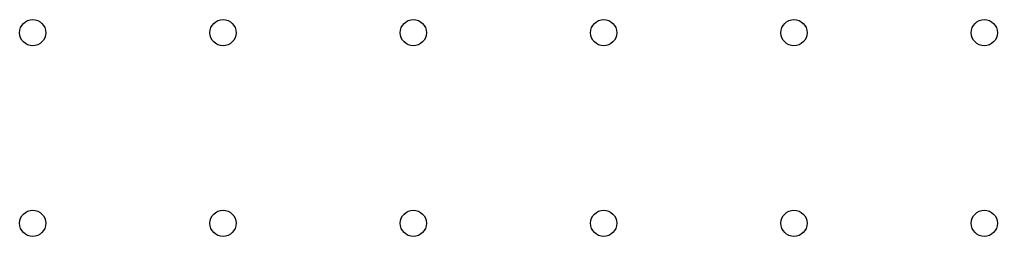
# Model space of a CAD drawing. Extents: x -0.05 to 2.94, y -0.16 to 2.16.
# Drawn here: x 1.693 to 2.207, y 1.993 to 2.107 of the extents above; entities that cross this region are included whole.
import ezdxf

# ---------------------------------------------------------------- set-up
doc = ezdxf.new("R2010")
doc.units = 0
doc.header["$MEASUREMENT"] = 0
doc.layers.add('BLACK', color=7, linetype='CONTINUOUS')

msp = doc.modelspace()

# ---------------------------------------------------------------- linework, layer by layer
at = {"layer": 'BLACK'}
for centre in [(1.7, 2.1), (1.7, 2.1), (1.8, 2.1), (1.8, 2.1), (1.9, 2.1), (1.9, 2.1), (2, 2.1), (2, 2.1), (2.1, 2.1), (2.1, 2.1), (2.2, 2.1), (2.2, 2.1), (1.7, 2), (1.7, 2), (1.8, 2), (1.8, 2), (1.9, 2), (1.9, 2), (2, 2), (2, 2), (2.1, 2), (2.1, 2), (2.2, 2), (2.2, 2)]:
    msp.add_circle(centre, 0.00689, dxfattribs=at)

doc.saveas('drawing.dxf')
